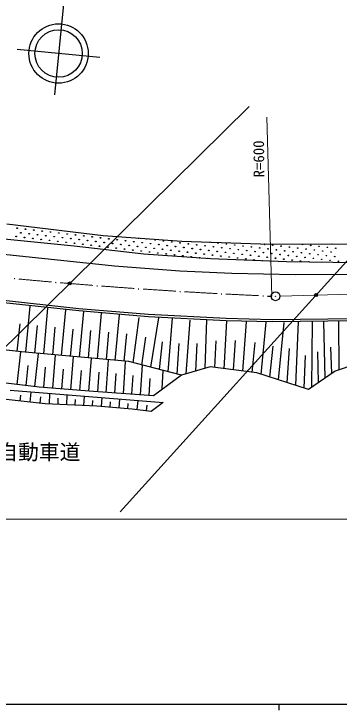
# Model space of a CAD drawing. Units: millimetres, scale not verified. Extents: x 40000 to 680000, y 20000 to 380000.
# Drawn here: x 223346 to 278161, y 204000 to 321255 of the extents above; entities that cross this region are included whole.
import ezdxf
from ezdxf.enums import TextEntityAlignment as Align

# ---------------------------------------------------------------- set-up
doc = ezdxf.new("R2010")
doc.units = ezdxf.units.MM
doc.header["$LTSCALE"] = 1000
doc.header["$PDMODE"] = 32
doc.header["$PDSIZE"] = 500
doc.linetypes.add('CHAIN', pattern=[18.5, 12, -1.5, 3.5, -1.5])
for name, color, linetype, lineweight in [('M-BGD', 7, 'Continuous', 25), ('M-BMK', 2, 'CHAIN', 13), ('M-BMK-HTXT', 7, 'Continuous', 13), ('M-BMK-SRVR', 3, 'Continuous', 25), ('M-STR-STR1', 1, 'Continuous', 25), ('M-TTL-BAND', 7, 'Continuous', 25)]:
    doc.layers.add(name, color=color, linetype=linetype, lineweight=lineweight)
doc.layers.add('M-STR-OTRS2', color=6, linetype='Continuous')
doc.styles.add('ＭＳ ゴシック', font='')
doc.styles.get('ＭＳ ゴシック').set_extended_font_data('MS Gothic')

msp = doc.modelspace()

# ---------------------------------------------------------------- linework, layer by layer
at = {"layer": 'M-BGD'}
for p, q in [((222126, 285913), (238365, 283956)), ((233512, 282127), (206416, 284863)), ((238365, 283956), (251639, 282977)), ((251639, 282977), (266535, 282467)), ((245236, 280765), (233512, 282127)), ((266535, 282467), (280958, 282552)), ((219530, 281020), (240323, 278811)), ((256468, 279999), (245236, 280765)), ((269278, 279489), (256468, 279999)), ((282382, 279319), (269278, 279489)), ((240323, 278811), (251304, 277995)), ((251304, 277995), (260092, 277611)), ((260092, 277611), (270752, 277371)), ((270752, 277371), (284456, 277467)), ((234270, 271260), (214329, 273390)), ((214369, 273788), (234308, 271659)), ((225364, 264271), (226075, 272029)), ((228378, 263995), (229085, 271714)), ((231392, 263719), (232095, 271399)), ((246015, 270263), (234270, 271260)), ((234308, 271659), (246042, 270662)), ((234406, 263443), (235108, 271109)), ((237420, 263167), (238123, 270848)), ((240433, 262891), (241138, 270586)), ((243435, 262495), (244451, 270101)), ((259098, 269589), (246015, 270263)), ((246042, 270662), (259113, 269988)), ((246400, 261738), (247749, 270044)), ((249365, 260981), (250080, 269987)), ((255609, 261569), (255880, 269703)), ((259113, 269988), (266858, 269800)), ((266858, 269800), (286323, 270043)), ((223874, 264427), (224419, 269069)), ((226871, 264133), (227296, 268776)), ((252393, 260644), (253037, 269646)), ((258780, 261493), (259237, 269505)), ((266855, 269400), (259098, 269589)), ((261936, 261083), (262566, 269382)), ((265030, 260545), (265854, 269341)), ((286329, 269643), (266855, 269400)), ((267936, 259623), (268895, 269299)), ((270842, 258702), (271320, 269382)), ((273580, 258392), (273663, 269382)), ((275813, 259916), (275594, 269423)), ((278155, 261295), (278142, 269505)), ((229885, 263857), (230308, 268477)), ((232899, 263581), (233320, 268177)), ((235913, 263305), (236334, 267909)), ((238926, 263029), (239349, 267642)), ((241940, 262753), (242363, 267375)), ((224611, 264340), (203971, 266766)), ((244917, 262116), (245588, 266803)), ((257202, 261698), (257429, 266176)), ((260358, 261288), (260717, 266258)), ((247883, 261359), (248375, 266007)), ((250848, 260602), (251217, 265723)), ((254001, 261106), (254231, 265723)), ((263514, 260878), (264005, 265929)), ((266483, 260084), (267046, 265313)), ((276929, 260678), (276786, 265149)), ((223893, 258840), (224519, 264349)), ((242694, 262684), (224611, 264340)), ((226874, 258500), (227509, 264075)), ((269389, 259163), (269799, 264902)), ((274696, 259154), (274567, 264327)), ((229901, 258223), (230374, 263813)), ((232942, 257965), (233413, 263534)), ((235984, 257708), (236453, 263256)), ((238913, 257493), (239295, 262996)), ((241805, 257293), (242182, 262731)), ((251589, 260413), (242694, 262684)), ((272295, 258241), (272512, 263710)), ((225384, 258670), (225769, 262058)), ((228380, 258351), (228667, 261736)), ((244698, 257092), (245044, 262084)), ((256413, 261800), (251589, 260413)), ((264303, 260775), (256413, 261800)), ((281492, 262476), (277487, 261059)), ((231422, 258094), (231704, 261435)), ((234463, 257837), (234745, 261173)), ((237467, 257593), (237698, 260924)), ((240359, 257393), (240588, 260693)), ((243251, 257192), (243471, 260362)), ((251589, 260413), (246867, 256942)), ((248319, 258130), (248532, 261193)), ((273022, 258011), (264303, 260775)), ((277487, 261059), (273022, 258011)), ((227620, 258416), (218674, 259433)), ((246144, 256992), (246342, 259855)), ((236744, 257644), (227620, 258416)), ((223534, 256135), (212059, 257503)), ((222742, 257889), (248499, 255784)), ((224379, 256041), (224492, 257060)), ((226068, 255854), (226247, 257521)), ((229330, 255541), (229410, 257344)), ((232243, 255412), (232317, 257106)), ((235155, 255284), (235225, 256869)), ((246867, 256942), (236744, 257644)), ((228602, 255573), (223534, 256135)), ((227757, 255667), (227877, 256744)), ((230786, 255477), (230833, 256526)), ((233699, 255348), (233742, 256332)), ((236612, 255219), (236652, 256138)), ((238085, 255126), (238209, 256625)), ((239577, 255003), (239651, 255903)), ((241068, 254880), (241192, 256381)), ((242560, 254757), (242634, 255658)), ((244104, 254599), (244288, 256128)), ((248499, 255784), (246499, 254310)), ((237340, 255187), (228602, 255573)), ((243305, 254696), (237340, 255187)), ((246499, 254310), (243305, 254696)), ((245700, 254406), (245816, 255361))]:
    msp.add_line(p, q, dxfattribs=at)
for centre, radius in [((223889, 285171), 49.8), ((225293, 285008), 49.8), ((223725, 283766), 49.8), ((224509, 284387), 49.8), ((225914, 284224), 49.8), ((226698, 284845), 49.8), ((227319, 284061), 49.8), ((228103, 284682), 49.8), ((228724, 283898), 49.8), ((229508, 284519), 49.8), ((230128, 283735), 49.8), ((230912, 284355), 49.8), ((232317, 284192), 49.8), ((233722, 284029), 49.8), ((235127, 283866), 49.8), ((225130, 283603), 49.8), ((226535, 283440), 49.8), ((227940, 283277), 49.8), ((229344, 283114), 49.8), ((230749, 282951), 49.8), ((231533, 283571), 49.8), ((232154, 282788), 49.8), ((232938, 283408), 49.8), ((233559, 282624), 49.8), ((234343, 283245), 49.8), ((235748, 283082), 49.8), ((236531, 283703), 49.8), ((237152, 282919), 49.8), ((237936, 283540), 49.8), ((238557, 282756), 49.8), ((239341, 283377), 49.8), ((239962, 282593), 49.8), ((240746, 283214), 49.8), ((242151, 283050), 49.8), ((243555, 282887), 49.8), ((244960, 282724), 49.8), ((245744, 283345), 49.8), ((246365, 282561), 49.8), ((247149, 283182), 49.8), ((248554, 283019), 49.8), ((249958, 282856), 49.8), ((251363, 282693), 49.8), ((257766, 282661), 49.8), ((234964, 282461), 49.8), ((236368, 282298), 49.8), ((237773, 282135), 49.8), ((239178, 281972), 49.8), ((240583, 281809), 49.8), ((241367, 282430), 49.8), ((241987, 281646), 49.8), ((242771, 282267), 49.8), ((243392, 281483), 49.8), ((244176, 282103), 49.8), ((245581, 281940), 49.8), ((246986, 281777), 49.8), ((247770, 282398), 49.8), ((248391, 281614), 49.8), ((249174, 282235), 49.8), ((249795, 281451), 49.8), ((250579, 282072), 49.8), ((251984, 281909), 49.8), ((252768, 282529), 49.8), ((253389, 281746), 49.8), ((254173, 282366), 49.8), ((254794, 281582), 49.8), ((255578, 282203), 49.8), ((256198, 281419), 49.8), ((256982, 282040), 49.8), ((258387, 281877), 49.8), ((259171, 282498), 49.8), ((259792, 281714), 49.8), ((260576, 282335), 49.8), ((261197, 281551), 49.8), ((261981, 282171), 49.8), ((262601, 281388), 49.8), ((263385, 282008), 49.8), ((264790, 281845), 49.8), ((266195, 281682), 49.8), ((266979, 282303), 49.8), ((267600, 281519), 49.8), ((268384, 282140), 49.8), ((269788, 281977), 49.8), ((271193, 281814), 49.8), ((271977, 282434), 49.8), ((272598, 281650), 49.8), ((273382, 282271), 49.8), ((274003, 281487), 49.8), ((274787, 282108), 49.8), ((276191, 281945), 49.8), ((277596, 281782), 49.8), ((244797, 281319), 49.8), ((246202, 281156), 49.8), ((247607, 280993), 49.8), ((249011, 280830), 49.8), ((250416, 280667), 49.8), ((251200, 281288), 49.8), ((251821, 280504), 49.8), ((252605, 281125), 49.8), ((253226, 280341), 49.8), ((254010, 280961), 49.8), ((255414, 280798), 49.8), ((256819, 280635), 49.8), ((257603, 281256), 49.8), ((258224, 280472), 49.8), ((259008, 281093), 49.8), ((259629, 280309), 49.8), ((260413, 280930), 49.8), ((261817, 280767), 49.8), ((263222, 280604), 49.8), ((264006, 281224), 49.8), ((264627, 280440), 49.8), ((265411, 281061), 49.8), ((266032, 280277), 49.8), ((266816, 280898), 49.8), ((268220, 280735), 49.8), ((269004, 281356), 49.8), ((269625, 280572), 49.8), ((270409, 281193), 49.8), ((271030, 280409), 49.8), ((271814, 281030), 49.8), ((272435, 280246), 49.8), ((273219, 280867), 49.8), ((274624, 280703), 49.8), ((275407, 281324), 49.8), ((276028, 280540), 49.8), ((276812, 281161), 49.8), ((277433, 280377), 49.8), ((254630, 280178), 49.8), ((261033, 280146), 49.8), ((262438, 279983), 49.8), ((263843, 279820), 49.8), ((267437, 280114), 49.8), ((268841, 279951), 49.8), ((270246, 279788), 49.8), ((271651, 279625), 49.8), ((273840, 280083), 49.8), ((275244, 279919), 49.8), ((276649, 279756), 49.8), ((278054, 279593), 49.8), ((267450, 273702), 22.5)]:
    msp.add_circle(centre, radius, dxfattribs=at)
for centre, radius, start, end in [((244339, 283508), 49.8, 167.22189, 4.34593), ((256361, 282824), 49.8, 187.71909, 348.35503), ((265574, 282466), 49.8, 135.26825, 40.80588), ((276975, 282566), 49.8, 228.97079, 311.70518), ((256035, 280015), 49.8, 12.84268, 159.35654), ((265248, 279656), 49.8, 349.4621, 185.97318), ((273056, 279462), 49.8, 332.96359, 205.5482), ((304479, 1144125), 871234, 264.65923, 264.66676), ((304479, 1144125), 871234, 265.11957, 265.12712), ((304479, 1144125), 871234, 265.57993, 265.58746), ((304479, 1144125), 871234, 266.04025, 266.04781), ((304479, 1144125), 871234, 266.50061, 266.50816), ((304479, 1144125), 871234, 266.96095, 266.96851), ((304479, 1144125), 871234, 267.42131, 267.42885), ((304479, 1144125), 871234, 267.47414, 267.522)]:
    msp.add_arc(centre, radius, start, end, dxfattribs=at)
at = {"layer": 'M-BMK'}
msp.add_line((268198, 273741), (366693, 276233), dxfattribs=at)
for start, end in [(264.71205, 265.0743), (265.17239, 265.53464), (265.63274, 265.99498), (266.09309, 266.45534), (266.55344, 266.91568), (267.01379, 267.37604)]:
    msp.add_arc((304479, 1144125), 871234, start, end, dxfattribs=at)
at = {"layer": 'M-BMK-HTXT'}
for p, q in [((265984, 303856), (266810, 273706)), ((184321, 236147), (362959, 236147))]:
    msp.add_line(p, q, dxfattribs=at)
at = {"layer": 'M-BMK-SRVR'}
for p, q in [((232672, 332498), (230179, 307623)), ((237842, 313890), (223912, 315286))]:
    msp.add_line(p, q, dxfattribs=at)
for centre, radius in [((230877, 314588), 5000), ((230877, 314588), 4000), ((267450, 273702), 746)]:
    msp.add_circle(centre, radius, dxfattribs=at)
at = {"layer": 'M-STR-OTRS2'}
for p in [(232754, 275854), (274251, 273895)]:
    msp.add_point(p, dxfattribs=at)
at = {"layer": 'M-STR-STR1'}
for p, q in [((263000, 305656), (201735, 245280)), ((291472, 292945), (241265, 237400))]:
    msp.add_line(p, q, dxfattribs=at)
at = {"layer": 'M-TTL-BAND'}
for p, q in [((40000, 205000), (579000, 205000)), ((268000, 205000), (268000, 204000))]:
    msp.add_line(p, q, dxfattribs=at)

# ---------------------------------------------------------------- texts
at = {"layer": 'M-BGD', "style": 'ＭＳ ゴシック'}
msp.add_text('R=600', height=1833, rotation=90.7, dxfattribs=at).set_placement((266125, 293727), align=Align.BOTTOM_LEFT)
msp.add_text('山陽自動車道', height=2566, dxfattribs=at).set_placement((213556, 245408), align=Align.BOTTOM_LEFT)

doc.saveas('drawing.dxf')
